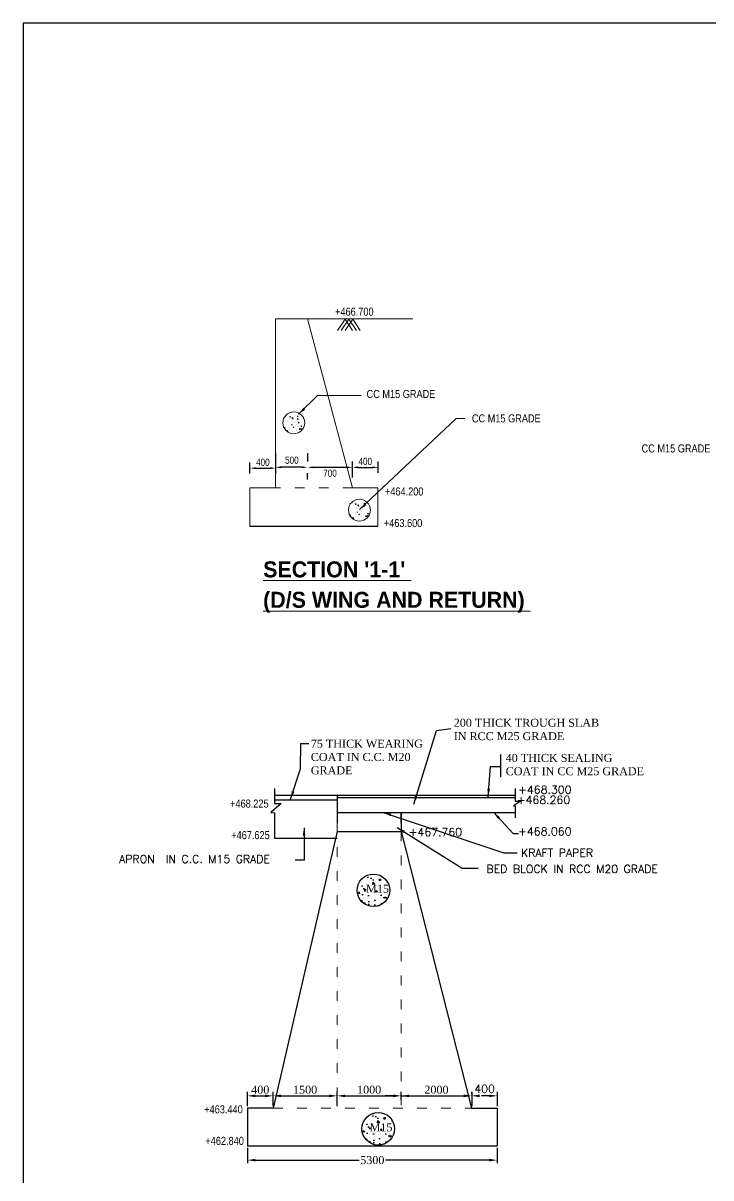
# Model space of a CAD drawing. Header units: millimetres. Extents: x 80 to 6605, y 46 to 2491.
# Drawn here: x 5550.8 to 5765.7, y 324.9 to 685.7 of the extents above; entities that cross this region are included whole.
import ezdxf

# ---------------------------------------------------------------- set-up
doc = ezdxf.new("R2010")
doc.units = ezdxf.units.MM
doc.linetypes.add('ACAD_ISO03W100', pattern=[30, 12, -18])
doc.layers.add('TEXT_GENERAL', color=4, linetype='Continuous')
doc.styles.add('ARIAL NARROW', font='ARIALN.TTF')
doc.styles.add('CITYBLUEPR', font='cityb___.ttf')
doc.styles.add('ROMANS', font='romans.shx', dxfattribs={"height": 2.5})
doc.styles.get("Standard").update_dxf_attribs({"font": 'times.ttf', "height": 2.5})
doc.styles.add('TNR_2.5', font='times.ttf', dxfattribs={"height": 2.5})
doc.dimstyles.new('ISO-25', dxfattribs={"dimtxt": 2.5, "dimasz": 2.5, "dimexe": 1.25, "dimexo": 0.625, "dimtad": 1, "dimlfac": 25, "dimtxsty": 'Standard', "dimcen": 2.5, "dimadec": 0, "dimazin": 0, "dimtfac": 1, "dimtmove": 0, "dimatfit": 3, "dimfxl": 1, "dimarcsym": 0})
doc.dimstyles.new('STANDARD$0', dxfattribs={"dimscale": 88.888889, "dimtxt": 0.02, "dimasz": 0.02, "dimexe": 0.1, "dimexo": 0.1, "dimgap": 0.09, "dimtad": 2, "dimtih": 1, "dimtoh": 1, "dimdec": 0, "dimzin": 1, "dimdsep": 46, "dimtxsty": 'Standard', "dimcen": 0.09, "dimadec": 0, "dimazin": 0, "dimtfac": 1, "dimtdec": 4, "dimtofl": 0, "dimtmove": 0, "dimatfit": 3, "dimfxl": 1, "dimtolj": 1, "dimtzin": 1, "dimarcsym": 0})
doc.dimstyles.new('STYLE_ESH', dxfattribs={"dimtxt": 2.5, "dimasz": 2.5, "dimexe": 1, "dimexo": 0.625, "dimtad": 0, "dimtih": 1, "dimtoh": 1, "dimdec": 0, "dimlfac": 100, "dimzin": 9, "dimdsep": 46, "dimtxsty": 'TNR_2.5', "dimcen": 2.5, "dimadec": 0, "dimazin": 2, "dimtfac": 1, "dimtdec": 0, "dimtofl": 0, "dimtmove": 2, "dimatfit": 3, "dimfxl": 1, "dimarcsym": 0})

# ---------------------------------------------------------------- blocks, each defined once
blk = doc.blocks.new('*D110')
at = {"color": 0, "lineweight": -2, "ltscale": 6, "transparency": 16777216}
for p, q in [((5620.92, 347.32), (5620.92, 351.79)), ((5623.42, 350.54), (5626.42, 350.54)), ((5628.92, 347.32), (5628.92, 351.79))]:
    blk.add_line(p, q, dxfattribs=at)
at = {"color": 0, "ltscale": 6, "transparency": 16777216}
for points in [[(5623.42, 350.96), (5623.42, 350.12), (5620.92, 350.54)], [(5626.42, 350.96), (5626.42, 350.12), (5628.92, 350.54)]]:
    blk.add_solid(points, dxfattribs=at)
at = {"layer": 'Defpoints', "color": 0, "ltscale": 6, "transparency": 16777216}
for p in [(5628.92, 350.54), (5620.92, 346.7), (5628.92, 346.7)]:
    blk.add_point(p, dxfattribs=at)
at = {"color": 0, "ltscale": 6, "transparency": 16777216, "insert": (5624.92, 352.44), "char_height": 2.5, "attachment_point": 5}
blk.add_mtext('400', dxfattribs=at)
blk = doc.blocks.new('*D111')
at = {"color": 0, "lineweight": -2, "ltscale": 6, "transparency": 16777216}
for p, q in [((5628.92, 347.32), (5628.92, 351.79)), ((5631.42, 350.54), (5646.42, 350.54)), ((5648.92, 349.25), (5648.92, 351.79))]:
    blk.add_line(p, q, dxfattribs=at)
at = {"color": 0, "ltscale": 6, "transparency": 16777216}
for points in [[(5631.42, 350.96), (5631.42, 350.12), (5628.92, 350.54)], [(5646.42, 350.96), (5646.42, 350.12), (5648.92, 350.54)]]:
    blk.add_solid(points, dxfattribs=at)
at = {"layer": 'Defpoints', "color": 0, "ltscale": 6, "transparency": 16777216}
for p in [(5648.92, 350.54), (5628.92, 346.7), (5648.92, 348.62)]:
    blk.add_point(p, dxfattribs=at)
at = {"color": 0, "ltscale": 6, "transparency": 16777216, "insert": (5638.92, 352.44), "char_height": 2.5, "attachment_point": 5}
blk.add_mtext('1500', dxfattribs=at)
blk = doc.blocks.new('*D112')
at = {"color": 0, "lineweight": -2, "ltscale": 6, "transparency": 16777216}
for p, q in [((5668.92, 351.04), (5668.92, 351.79)), ((5671.42, 350.54), (5688.5, 350.54)), ((5691, 351.17), (5691, 351.79))]:
    blk.add_line(p, q, dxfattribs=at)
at = {"color": 0, "ltscale": 6, "transparency": 16777216}
for points in [[(5671.42, 350.96), (5671.42, 350.12), (5668.92, 350.54)], [(5688.5, 350.96), (5688.5, 350.12), (5691, 350.54)]]:
    blk.add_solid(points, dxfattribs=at)
at = {"layer": 'Defpoints', "color": 0, "ltscale": 6, "transparency": 16777216}
for p in [(5668.92, 350.42), (5691, 350.54), (5691, 350.54)]:
    blk.add_point(p, dxfattribs=at)
at = {"color": 0, "ltscale": 6, "transparency": 16777216, "insert": (5679.96, 352.44), "char_height": 2.5, "attachment_point": 5}
blk.add_mtext('2000', dxfattribs=at)
blk = doc.blocks.new('*D136')
at = {"layer": 'Defpoints', "color": 0, "transparency": 16777216}
for p in [(5629.69, 546.91), (5629.69, 546.91), (5639.69, 546.91)]:
    blk.add_point(p, dxfattribs=at)
at = {"layer": 'TEXT_GENERAL', "color": 0, "lineweight": -2, "transparency": 16777216}
for p, q in [((5629.69, 551.36), (5629.69, 548.69)), ((5639.69, 551.36), (5639.69, 548.69)), ((5637.92, 546.91), (5631.47, 546.91))]:
    blk.add_line(p, q, dxfattribs=at)
at = {"layer": 'TEXT_GENERAL', "color": 0, "transparency": 16777216}
for points in [[(5631.47, 547.21), (5631.47, 546.62), (5629.69, 546.91)], [(5637.92, 547.21), (5637.92, 546.62), (5639.69, 546.91)]]:
    blk.add_solid(points, dxfattribs=at)
at = {"layer": 'TEXT_GENERAL', "color": 0, "lineweight": 9, "transparency": 16777216, "insert": (5634.79, 549.1), "char_height": 2.222, "attachment_point": 5, "style": 'ARIAL NARROW'}
blk.add_mtext('\\A1;500', dxfattribs=at)
blk = doc.blocks.new('*D134')
at = {"layer": 'Defpoints', "color": 0, "transparency": 16777216}
for p in [(5661.74, 546.88), (5653.7, 540.78), (5661.74, 540.78)]:
    blk.add_point(p, dxfattribs=at)
at = {"layer": 'TEXT_GENERAL', "color": 0, "lineweight": -2, "transparency": 16777216}
for p, q in [((5653.7, 545.22), (5653.7, 548.66)), ((5661.74, 545.22), (5661.74, 548.66)), ((5655.47, 546.88), (5659.97, 546.88))]:
    blk.add_line(p, q, dxfattribs=at)
at = {"layer": 'TEXT_GENERAL', "color": 0, "transparency": 16777216}
for points in [[(5655.47, 547.18), (5655.47, 546.59), (5653.7, 546.88)], [(5659.97, 547.18), (5659.97, 546.59), (5661.74, 546.88)]]:
    blk.add_solid(points, dxfattribs=at)
at = {"layer": 'TEXT_GENERAL', "color": 0, "lineweight": 9, "transparency": 16777216, "insert": (5657.72, 548.73), "char_height": 2.222, "attachment_point": 5, "style": 'ARIAL NARROW'}
blk.add_mtext('\\A1;400', dxfattribs=at)
blk = doc.blocks.new('*D133')
at = {"layer": 'Defpoints', "color": 0, "transparency": 16777216}
for p in [(5639.71, 547.54), (5639.71, 546.88), (5653.7, 548.18)]:
    blk.add_point(p, dxfattribs=at)
at = {"layer": 'TEXT_GENERAL', "color": 0, "lineweight": -2, "transparency": 16777216}
for p, q in [((5639.71, 543.09), (5639.71, 545.11)), ((5651.92, 546.88), (5641.49, 546.88)), ((5653.7, 543.74), (5653.7, 545.11))]:
    blk.add_line(p, q, dxfattribs=at)
at = {"layer": 'TEXT_GENERAL', "color": 0, "transparency": 16777216}
for points in [[(5641.49, 547.18), (5641.49, 546.59), (5639.71, 546.88)], [(5651.92, 547.18), (5651.92, 546.59), (5653.7, 546.88)]]:
    blk.add_solid(points, dxfattribs=at)
at = {"layer": 'TEXT_GENERAL', "color": 0, "lineweight": 9, "transparency": 16777216, "insert": (5646.7, 545.04), "char_height": 2.222, "attachment_point": 5, "style": 'ARIAL NARROW'}
blk.add_mtext('\\A1;700', dxfattribs=at)
blk = doc.blocks.new('*D135')
at = {"layer": 'Defpoints', "color": 0, "transparency": 16777216}
for p in [(5629.74, 546.63), (5621.69, 540.52), (5629.74, 540.52)]:
    blk.add_point(p, dxfattribs=at)
at = {"layer": 'TEXT_GENERAL', "color": 0, "lineweight": -2, "transparency": 16777216}
for p, q in [((5621.69, 544.97), (5621.69, 548.41)), ((5629.74, 544.97), (5629.74, 548.41)), ((5623.47, 546.63), (5627.97, 546.63))]:
    blk.add_line(p, q, dxfattribs=at)
at = {"layer": 'TEXT_GENERAL', "color": 0, "transparency": 16777216}
for points in [[(5623.47, 546.93), (5623.47, 546.33), (5621.69, 546.63)], [(5627.97, 546.93), (5627.97, 546.33), (5629.74, 546.63)]]:
    blk.add_solid(points, dxfattribs=at)
at = {"layer": 'TEXT_GENERAL', "color": 0, "lineweight": 9, "transparency": 16777216, "insert": (5625.72, 548.47), "char_height": 2.222, "attachment_point": 5, "style": 'ARIAL NARROW'}
blk.add_mtext('\\A1;400', dxfattribs=at)
blk = doc.blocks.new('*D148')
at = {"color": 0, "lineweight": -2, "transparency": 16777216}
for p, q in [((5620.92, 334.35), (5620.92, 329.46)), ((5698.92, 334.35), (5698.92, 329.46)), ((5623.42, 330.46), (5655.76, 330.46)), ((5696.42, 330.46), (5664.08, 330.46))]:
    blk.add_line(p, q, dxfattribs=at)
at = {"color": 0, "transparency": 16777216}
for points in [[(5623.42, 330.88), (5623.42, 330.04), (5620.92, 330.46)], [(5696.42, 330.88), (5696.42, 330.04), (5698.92, 330.46)]]:
    blk.add_solid(points, dxfattribs=at)
at = {"layer": 'Defpoints', "color": 0, "transparency": 16777216}
for p in [(5620.92, 334.97), (5698.92, 334.97), (5698.92, 330.46)]:
    blk.add_point(p, dxfattribs=at)
at = {"color": 0, "transparency": 16777216, "insert": (5659.92, 330.46), "char_height": 2.5, "attachment_point": 5, "style": 'TNR_2.5'}
blk.add_mtext('5300', dxfattribs=at)
blk = doc.blocks.new('*D253')
at = {"color": 0, "lineweight": -2, "ltscale": 6, "transparency": 16777216}
for p, q in [((5648.92, 347.32), (5648.92, 351.79)), ((5651.42, 350.54), (5666.42, 350.54)), ((5668.92, 349.25), (5668.92, 351.79))]:
    blk.add_line(p, q, dxfattribs=at)
at = {"color": 0, "ltscale": 6, "transparency": 16777216}
for points in [[(5651.42, 350.96), (5651.42, 350.12), (5648.92, 350.54)], [(5666.42, 350.96), (5666.42, 350.12), (5668.92, 350.54)]]:
    blk.add_solid(points, dxfattribs=at)
at = {"layer": 'Defpoints', "color": 0, "ltscale": 6, "transparency": 16777216}
for p in [(5668.92, 350.54), (5648.92, 346.7), (5668.92, 348.62)]:
    blk.add_point(p, dxfattribs=at)
at = {"color": 0, "ltscale": 6, "transparency": 16777216, "insert": (5658.92, 352.44), "char_height": 2.5, "attachment_point": 5}
blk.add_mtext('1000', dxfattribs=at)

msp = doc.modelspace()

# ---------------------------------------------------------------- hatches: boundary and pattern name
h = msp.add_hatch()
h.set_pattern_fill('AR-CONC', color=0, scale=0.03, style=0)
h.set_pattern_definition([(130, (5744.1986, 308.711), (-5.46554, -0.47817), [0.5715, -6.2865]), (185, (5744.1986, 308.711), (1.05728, 5.7317), [0.4572, -5.0292]), (79.549, (5743.743, 308.671), (-4.40828, 5.2535), [0.4857, -5.3427]), (133.816, (5744.1986, 310.235), (-8.13237, -1.26127), [0.85725, -9.42975]), (83.3644, (5743.521, 310.13), (-7.12213, 7.42277), [0.72855, -8.01405]), (188.816, (5744.199, 310.235), (-7.12214, 7.42275), [0.6858, -7.5438]), (159, (5743.4366, 309.854), (-4.54845, -3.06797), [0.5715, -6.2865]), (214, (5743.4366, 309.854), (-1.85406, 5.52564), [0.4572, -5.0292]), (108.5486, (5743.0576, 309.598), (-6.4025, 2.45769), [0.4857, -5.3427]), (142.5, (5744.1986, 308.711), (-0.092658, 2.53665), [0, -4.96824, 0, -5.1054, 0, -5.04825]), (172.5, (5744.1986, 308.711), (-2.00459, 3.005417), [0, -2.91084, 0, -4.85394, 0, -1.92405]), (212.5, (5745.8978, 308.711), (-4.067718, -0.171862), [0, -1.905, 0, -5.9436, 0, -7.8867]), (222.5, (5746.66, 308.711), (-4.443875, 0.762795), [0, -2.4765, 0, -3.94716, 0, -5.6007])])
h.paths.add_polyline_path([(5656.0577, 417.61966, -0.346392158), (5662.0577, 419.51655), (5662.0577, 409.99814, -0.346392158), (5656.0577, 411.89502)])
h.paths.add_polyline_path([(5662.0577, 419.51655, -0.312101352), (5665.34901, 414.75734, -0.312101352), (5662.0577, 409.99814)])
h.paths.add_polyline_path([(5655.17592, 414.75734, -0.150541428), (5656.0577, 417.61966), (5656.0577, 411.89502, -0.150541428)])
h = msp.add_hatch()
h.set_pattern_fill('AR-CONC', color=0, scale=0.03, style=0)
h.set_pattern_definition([(130, (5745.707, 234.2058), (-5.46554, -0.47817), [0.5715, -6.2865]), (185, (5745.707, 234.206), (1.05728, 5.7317), [0.4572, -5.0292]), (79.549, (5745.2516, 234.166), (-4.40828, 5.2535), [0.4857, -5.3427]), (133.816, (5745.707, 235.73), (-8.13237, -1.26127), [0.85725, -9.42975]), (83.3644, (5745.029, 235.625), (-7.12213, 7.42277), [0.72855, -8.01405]), (188.816, (5745.707, 235.73), (-7.12214, 7.42275), [0.6858, -7.5438]), (159, (5744.945, 235.3488), (-4.54845, -3.06797), [0.5715, -6.2865]), (214, (5744.945, 235.349), (-1.85406, 5.52564), [0.4572, -5.0292]), (108.5486, (5744.566, 235.093), (-6.4025, 2.45769), [0.4857, -5.3427]), (142.5, (5745.707, 234.2058), (-0.092658, 2.53665), [0, -4.96824, 0, -5.1054, 0, -5.04825]), (172.5, (5745.707, 234.2058), (-2.00459, 3.005417), [0, -2.91084, 0, -4.85394, 0, -1.92405]), (212.5, (5747.4063, 234.2058), (-4.067718, -0.171862), [0, -1.905, 0, -5.9436, 0, -7.8867]), (222.5, (5748.1683, 234.2058), (-4.443875, 0.762795), [0, -2.4765, 0, -3.94716, 0, -5.6007])])
h.paths.add_polyline_path([(5657.56613, 343.11451, -0.346392158), (5663.56613, 345.01139), (5663.56613, 335.49298, -0.346392158), (5657.56613, 337.38987)])
h.paths.add_polyline_path([(5663.56613, 345.01139, -0.312101352), (5666.85744, 340.25219, -0.312101352), (5663.56613, 335.49298)])
h.paths.add_polyline_path([(5656.68435, 340.25219, -0.150541428), (5657.56613, 343.11451), (5657.56613, 337.38987, -0.150541428)])

# ---------------------------------------------------------------- linework, layer by layer
at = {"color": 0}
for p, q in [((5550.81445, 685.66503), (5550.81445, 95.66503)), ((6440.81445, 685.66503), (5550.81445, 685.66503)), ((5642.94817, 569.42662), (5656.41977, 569.3771)), ((5621.69483, 528.52174), (5661.69483, 528.50024)), ((5699.93578, 457.21143), (5700.01132, 450.11464)), ((5668.92186, 439.0996), (5668.92186, 433.0996)), ((5648.92186, 433.0996), (5628.92186, 346.6996)), ((5690.92186, 346.6996), (5698.92186, 346.6996)), ((5698.92186, 346.6996), (5698.92186, 334.97233)), ((5620.92186, 334.97233), (5698.92186, 334.97233))]:
    msp.add_line(p, q, dxfattribs=at)
at = {"color": 0, "ltscale": 6}
for p, q in [((5629.39735, 446.53134), (5629.39735, 441.90052)), ((5629.39735, 444.4996), (5704.50495, 444.4996)), ((5648.92186, 444.4996), (5648.92186, 435.6996)), ((5704.50495, 446.50477), (5704.50495, 442.64744)), ((5631.45704, 441.90052), (5628.24628, 439.07057)), ((5629.39735, 442.9996), (5648.92186, 442.9996)), ((5629.39735, 441.90052), (5631.45704, 441.90052)), ((5648.92186, 443.6996), (5704.50495, 443.6996)), ((5706.25958, 442.64744), (5704.01309, 441.11875)), ((5704.01309, 441.11875), (5704.50495, 441.11875)), ((5704.50495, 442.64744), (5706.25958, 442.64744)), ((5704.50495, 441.11875), (5704.50495, 437.35624)), ((5628.24628, 439.07057), (5629.39735, 438.97876)), ((5629.39735, 438.97876), (5629.39735, 430.9996)), ((5648.92186, 439.0996), (5704.50495, 439.0996)), ((5668.92186, 435.6996), (5668.92186, 439.0996)), ((5648.92186, 433.0996), (5668.92186, 433.0996)), ((5668.92186, 433.0996), (5690.92186, 346.6996)), ((5629.39735, 430.9996), (5648.92186, 430.9996)), ((5666.42186, 350.54094), (5663.92186, 350.54094)), ((5668.92186, 351.16594), (5668.92186, 351.79094)), ((5668.92186, 350.54094), (5674.08258, 350.54094)), ((5682.92186, 350.54094), (5683.08258, 350.54094)), ((5691.06555, 347.3246), (5691.06555, 351.79094)), ((5692.00091, 350.54094), (5691.84019, 350.54094)), ((5696.50091, 350.54094), (5694.00091, 350.54094)), ((5699.00091, 347.3246), (5699.00091, 351.79094)), ((5628.92186, 346.6996), (5620.92186, 346.6996)), ((5620.92186, 346.6996), (5620.92186, 334.6996))]:
    msp.add_line(p, q, dxfattribs=at)
at = {"color": 0}
for centre in [(5660.26246, 414.75734), (5661.7709, 340.25219)]:
    msp.add_circle(centre, 5.08654, dxfattribs=at)
at = {"color": 0, "ltscale": 6}
for points in [[(5666.42186, 350.95761), (5666.42186, 350.12428), (5668.92186, 350.54094)], [(5693.50091, 350.95761), (5693.50091, 350.12428), (5691.00091, 350.54094)], [(5696.50091, 350.95761), (5696.50091, 350.12428), (5699.00091, 350.54094)]]:
    msp.add_solid(points, dxfattribs=at)
at = {"layer": 'TEXT_GENERAL', "color": 0, "lineweight": 9}
for p, q in [((5629.7037, 593.32217), (5629.69483, 540.52217)), ((5629.7037, 593.32217), (5672.54297, 593.32217)), ((5629.7037, 593.32217), (5672.54297, 593.32217)), ((5653.69483, 540.52562), (5639.7037, 593.32217)), ((5651.39509, 593.20521), (5649.04235, 589.60059)), ((5651.39509, 593.19588), (5649.04235, 589.59127)), ((5652.58926, 593.20521), (5650.23652, 589.60059)), ((5652.58926, 593.19588), (5650.23652, 589.59127)), ((5651.39509, 593.19588), (5653.74783, 589.59127)), ((5653.78342, 593.20521), (5651.43068, 589.60059)), ((5653.78342, 593.19588), (5651.43068, 589.59127)), ((5652.58926, 593.20521), (5654.942, 589.60059)), ((5652.58926, 593.19588), (5654.942, 589.59127)), ((5653.78342, 593.20521), (5656.13616, 589.60059)), ((5653.78342, 593.19588), (5656.13616, 589.59127)), ((5634.10514, 562.55007), (5634.1492, 562.78889)), ((5634.33313, 562.57594), (5634.14945, 562.79484)), ((5636.01243, 562.95175), (5636.01243, 562.95175)), ((5636.48046, 562.92355), (5636.48046, 562.92355)), ((5636.57572, 562.78918), (5636.60799, 562.96414)), ((5636.80542, 562.81481), (5636.57769, 562.79488)), ((5636.80371, 562.81503), (5636.67859, 562.96414)), ((5632.69779, 559.11721), (5632.51411, 559.33611)), ((5633.19316, 560.17048), (5633.19316, 560.17048)), ((5633.37134, 562.31904), (5633.37134, 562.31904)), ((5633.41767, 561.05071), (5633.41767, 561.05071)), ((5633.83937, 561.96285), (5633.83937, 561.96285)), ((5634.33485, 562.57572), (5634.10712, 562.5558)), ((5634.14293, 560.12428), (5634.14293, 560.12428)), ((5634.42346, 561.17665), (5634.42346, 561.17665)), ((5634.45451, 560.02114), (5634.45451, 560.02114)), ((5634.55735, 561.61842), (5634.55735, 561.61842)), ((5634.74039, 560.0616), (5634.68635, 560.22267)), ((5634.9302, 560.18907), (5634.74068, 560.06124)), ((5634.92993, 560.18966), (5634.84395, 560.22267)), ((5635.22708, 562.11368), (5634.88824, 562.06112)), ((5634.88884, 562.06274), (5634.93094, 562.42457)), ((5635.22793, 562.11612), (5634.93118, 562.4254)), ((5635.2026, 559.33039), (5635.24665, 559.56921)), ((5635.43229, 559.35608), (5635.20456, 559.33616)), ((5635.43056, 559.3563), (5635.24688, 559.57519)), ((5635.28234, 561.77288), (5635.28234, 561.77288)), ((5635.32753, 562.05077), (5635.32753, 562.05077)), ((5635.37386, 560.78245), (5635.37386, 560.78245)), ((5635.59937, 559.8537), (5635.59937, 559.8537)), ((5635.65399, 560.7508), (5635.65399, 560.7508)), ((5636.03099, 560.10714), (5636.03099, 560.10714)), ((5636.17678, 560.21021), (5636.17678, 560.21021)), ((5636.23614, 561.64731), (5636.23614, 561.64731)), ((5636.41426, 559.63974), (5636.41426, 559.63974)), ((5636.45732, 561.26258), (5636.45732, 561.26258)), ((5636.59194, 561.87936), (5636.51469, 562.1096)), ((5636.78149, 562.00743), (5636.51472, 562.10983)), ((5636.5171, 561.23702), (5636.5171, 561.23702)), ((5636.78175, 562.00683), (5636.59223, 561.879)), ((5636.78015, 559.66373), (5636.78015, 559.66373)), ((5636.84723, 560.72793), (5636.89128, 560.96675)), ((5637.07693, 560.7536), (5636.8492, 560.73368)), ((5637.0752, 560.75382), (5636.89152, 560.97272)), ((5636.908, 560.6966), (5636.908, 560.6966)), ((5636.92172, 560.97991), (5636.92172, 560.97991)), ((5637.04421, 561.76511), (5637.04421, 561.76511)), ((5637.67317, 559.5695), (5637.71722, 559.80832)), ((5637.90287, 559.59517), (5637.67514, 559.57524)), ((5637.90114, 559.59538), (5637.71746, 559.81428)), ((5637.73395, 559.53816), (5637.73395, 559.53816)), ((5637.74767, 559.82148), (5637.74767, 559.82148)), ((5688.79326, 562.18667), (5686.09888, 562.18667)), ((5632.69953, 559.11699), (5632.4718, 559.09707)), ((5633.24166, 558.79335), (5633.24166, 558.79335)), ((5633.65768, 558.11092), (5633.31883, 558.05837)), ((5633.31944, 558.06), (5633.36153, 558.42183)), ((5633.65853, 558.11338), (5633.36177, 558.42267)), ((5634.12112, 559.10708), (5634.12112, 559.10708)), ((5634.19546, 558.66778), (5634.19546, 558.66778)), ((5634.88486, 558.17738), (5634.88486, 558.17738)), ((5636.07732, 558.83881), (5636.07732, 558.83881)), ((5636.33948, 558.35099), (5636.33948, 558.35099)), ((5636.65653, 558.26331), (5636.65653, 558.26331)), ((5637.46168, 558.74156), (5637.12283, 558.68901)), ((5637.12344, 558.69063), (5637.16553, 559.05247)), ((5637.46253, 558.74402), (5637.16577, 559.0533)), ((5637.67945, 558.83276), (5637.6022, 559.063)), ((5637.86899, 558.96082), (5637.60222, 559.06322)), ((5637.86926, 558.96023), (5637.67974, 558.83239)), ((5637.78245, 558.16102), (5637.78245, 558.16102)), ((5637.79399, 558.55315), (5637.79399, 558.55315)), ((5621.69483, 540.52217), (5629.69483, 540.52217)), ((5621.69483, 540.52217), (5621.69483, 528.52174)), ((5653.69483, 540.51814), (5661.69483, 540.50043)), ((5661.69483, 540.51814), (5661.69483, 528.50024)), ((5654.6184, 535.29707), (5654.66245, 535.53589)), ((5654.8481, 535.32272), (5654.62037, 535.30279)), ((5654.84638, 535.32294), (5654.66271, 535.54183)), ((5654.93672, 533.92364), (5654.93672, 533.92364)), ((5655.07061, 534.36541), (5655.07061, 534.36541)), ((5655.74034, 534.86067), (5655.40149, 534.80812)), ((5655.4021, 534.80973), (5655.44419, 535.17157)), ((5655.74119, 534.86312), (5655.44443, 535.1724)), ((5655.7956, 534.51987), (5655.7956, 534.51987)), ((5655.84079, 534.79777), (5655.84079, 534.79777)), ((5656.52568, 535.69874), (5656.52568, 535.69874)), ((5656.74939, 534.3943), (5656.74939, 534.3943)), ((5656.97058, 534.00957), (5656.97058, 534.00957)), ((5657.36739, 534.62636), (5657.29013, 534.85659)), ((5657.55693, 534.75442), (5657.29016, 534.85683)), ((5657.29255, 533.98401), (5657.29255, 533.98401)), ((5657.35116, 535.53617), (5657.38343, 535.71113)), ((5657.58087, 535.5618), (5657.35314, 535.54188)), ((5657.55719, 534.75383), (5657.36768, 534.626)), ((5657.57915, 535.56202), (5657.45404, 535.71113)), ((5657.81965, 534.51211), (5657.81965, 534.51211)), ((5652.62232, 532.78535), (5652.62232, 532.78535)), ((5652.70992, 532.09798), (5652.70992, 532.09798)), ((5652.94872, 533.52392), (5652.94872, 533.52392)), ((5652.9831, 531.83829), (5653.02715, 532.07711)), ((5653.21279, 531.86399), (5652.98506, 531.84407)), ((5653.21104, 531.86421), (5653.02737, 532.0831)), ((5653.70642, 532.91748), (5653.70642, 532.91748)), ((5653.75492, 531.54034), (5653.75492, 531.54034)), ((5654.17094, 530.85792), (5653.83209, 530.80536)), ((5653.83269, 530.80699), (5653.87479, 531.16883)), ((5654.17178, 530.86038), (5653.87503, 531.16966)), ((5654.63438, 531.85407), (5654.63438, 531.85407)), ((5654.65618, 532.87128), (5654.65618, 532.87128)), ((5654.70871, 531.41477), (5654.70871, 531.41477)), ((5654.96776, 532.76813), (5654.96776, 532.76813)), ((5655.25364, 532.8086), (5655.1996, 532.96966)), ((5655.44345, 532.93606), (5655.25394, 532.80823)), ((5655.44318, 532.93666), (5655.3572, 532.96966)), ((5655.39811, 530.92438), (5655.39811, 530.92438)), ((5655.71585, 532.07739), (5655.7599, 532.31621)), ((5655.94555, 532.10308), (5655.71782, 532.08315)), ((5655.94381, 532.10329), (5655.76014, 532.32219)), ((5655.88712, 533.52944), (5655.88712, 533.52944)), ((5656.11263, 532.6007), (5656.11263, 532.6007)), ((5656.16725, 533.49779), (5656.16725, 533.49779)), ((5656.54424, 532.85413), (5656.54424, 532.85413)), ((5656.59057, 531.58581), (5656.59057, 531.58581)), ((5656.69004, 532.95721), (5656.69004, 532.95721)), ((5657.11492, 531.09799), (5657.11492, 531.09799)), ((5657.1897, 532.38674), (5657.1897, 532.38674)), ((5657.43197, 531.01031), (5657.43197, 531.01031)), ((5657.55559, 532.41073), (5657.55559, 532.41073)), ((5658.23712, 531.48856), (5657.89827, 531.43601)), ((5657.89888, 531.43763), (5657.94097, 531.79946)), ((5658.23797, 531.49101), (5657.94121, 531.8003)), ((5658.45489, 531.57976), (5658.37764, 531.80999)), ((5658.64443, 531.70781), (5658.37766, 531.81022)), ((5658.44861, 532.31649), (5658.49266, 532.55532)), ((5658.67831, 532.34216), (5658.45058, 532.32224)), ((5658.6447, 531.70722), (5658.45518, 531.57939)), ((5658.67658, 532.34238), (5658.49291, 532.56128)), ((5658.50939, 532.28516), (5658.50939, 532.28516)), ((5658.52311, 532.56847), (5658.52311, 532.56847)), ((5658.55789, 530.90802), (5658.55789, 530.90802)), ((5658.56944, 531.30015), (5658.56944, 531.30015))]:
    msp.add_line(p, q, dxfattribs=at)
at = {"layer": 'TEXT_GENERAL', "color": 0, "linetype": 'ACAD_ISO03W100', "lineweight": 9, "ltscale": 0.25}
for p, q in [((5659.7037, 593.32217), (5629.7037, 593.32217)), ((5659.7037, 593.32217), (5629.7037, 593.32217)), ((5653.69483, 540.51814), (5629.69483, 540.52217)), ((5648.92186, 435.6996), (5648.92186, 346.6996)), ((5668.92186, 433.0996), (5668.92186, 346.6996)), ((5628.92186, 346.6996), (5691.06555, 346.6996))]:
    msp.add_line(p, q, dxfattribs=at)
at = {"layer": 'TEXT_GENERAL', "color": 0, "lineweight": 9}
for centre in [(5635.37386, 560.78245), (5655.88712, 533.52944)]:
    msp.add_circle(centre, 3.41915, dxfattribs=at)

# ---------------------------------------------------------------- texts
at = {"color": 0, "style": 'ROMANS'}
for s, p in [('+468.300', (5705.43439, 444.92659)), ('+468.260', (5705.02933, 441.75434)), ('+467.760', (5671.24025, 431.69947)), ('+468.060', (5705.43439, 431.91002)), ('APRON  IN C.C. M15 GRADE', (5580.80404, 423.2759))]:
    msp.add_text(s, height=2.5, dxfattribs=at).set_placement(p)
at = {"color": 0, "char_height": 2.5, "style": 'ROMANS'}
for s, insert, attachment_point in [('{\\fTimes New Roman|b0|i0|c0|p18;200 THICK TROUGH SLAB\\PIN RCC M25 GRADE}', (5685.36204, 468.33452), 1), ('{\\fTimes New Roman|b0|i0|c0|p18;40 THICK SEALING\\PCOAT IN CC M25 GRADE}', (5701.58715, 457.36612), 1), ('{\\Fsimplex.shx;BED BLOCK} {\\Fsimplex.shx;IN RCC M20} {\\Fsimplex.shx;GRADE}', (5695.57597, 420.16579), 7)]:
    msp.add_mtext(s, dxfattribs=dict(at, insert=insert, attachment_point=attachment_point))
at = {"color": 0, "char_height": 2.5}
for s, insert, width, attachment_point, style in [('75 THICK WEARING COAT IN C.C. M20 GRADE', (5640.70525, 461.81833), 42.7777778, 1, 'TNR_2.5'), ('{\\Fsimplex.shx|c0;KRAFT PAPER}', (5706.38696, 425.22663), 160.8961, 7, 'ROMANS')]:
    msp.add_mtext(s, dxfattribs=dict(at, insert=insert, width=width, attachment_point=attachment_point, style=style))
at = {"color": 0, "char_height": 2.5, "width": 33.227, "attachment_point": 3}
for insert in [(5665.11312, 416.46636), (5666.20623, 341.96121)]:
    msp.add_mtext(' M15', dxfattribs=dict(at, insert=insert))
at = {"color": 0, "ltscale": 6, "insert": (5695.00091, 352.7319), "char_height": 2.5, "attachment_point": 5, "style": 'ROMANS'}
msp.add_mtext('400', dxfattribs=at)
at = {"layer": 'TEXT_GENERAL', "color": 0, "lineweight": 9}
for s, height, style, p in [('+466.700', 2.5, 'ARIAL NARROW', (5648.29171, 594.25932)), ('CC M15 GRADE', 2.5, 'ARIAL NARROW', (5658.12901, 568.55357)), ('CC M15 GRADE', 2.5, 'ARIAL NARROW', (5691.03766, 560.93033)), ('CC M15 GRADE', 2.5, 'ARIAL NARROW', (5744.05458, 551.54428)), ('+464.200', 2.5, 'ARIAL NARROW', (5663.87405, 538.094)), ('+463.600', 2.5, 'ARIAL NARROW', (5663.52189, 528.24043)), ("%%USECTION '1-1' ", 5, 'CITYBLUEPR', (5625.81609, 512.51063)), ('%%U(D/S WING AND RETURN) ', 5, 'CITYBLUEPR', (5625.81609, 503.00445)), ('+468.225', 2.5, 'ARIAL NARROW', (5615.49064, 440.59336)), ('+467.625', 2.5, 'ARIAL NARROW', (5615.8428, 430.73979)), ('+463.440', 2.5, 'ARIAL NARROW', (5607.41206, 345.0762)), ('+462.840', 2.5, 'ARIAL NARROW', (5607.76422, 335.22263))]:
    msp.add_text(s, height=height, dxfattribs=dict(at, style=style)).set_placement(p)

# ---------------------------------------------------------------- dimensions: what is measured, and where the dimension line sits
at = {"color": 0, "ltscale": 6}
for base, p1, p2, text, picture, middle in [((5628.92186, 350.54094), (5620.92186, 346.6996), (5628.92186, 346.6996), '400', '*D110', (5624.92186, 352.43757)), ((5691.00091, 350.54094), (5668.92186, 350.41918), (5691.00091, 350.54094), '2000', '*D112', (5679.96139, 352.43757))]:
    dim = msp.add_linear_dim(base=base, p1=p1, p2=p2, text=text, dimstyle='ISO-25', dxfattribs=at)
    dim.commit()
    dim.dimension.update_dxf_attribs({"geometry": picture, "text_midpoint": middle})
for base, p1, p2, text, picture, middle in [((5648.92186, 350.54094), (5628.92186, 346.6996), (5648.92186, 348.62027), '1500', '*D111', (5638.92186, 352.43757)), ((5668.92186, 350.54094), (5648.92186, 346.6996), (5668.92186, 348.62027), '1000', '*D253', (5658.92186, 352.43757))]:
    dim = msp.add_linear_dim(base=base, p1=p1, p2=p2, text=text, dimstyle='ISO-25', override={"dimtmove": 1}, dxfattribs=at)
    dim.commit()
    dim.dimension.update_dxf_attribs({"geometry": picture, "text_midpoint": middle})
at = {"color": 0}
dim = msp.add_linear_dim(base=(5698.92186, 330.46055), p1=(5620.92186, 334.97233), p2=(5698.92186, 334.97233), text='5300', dimstyle='STYLE_ESH', dxfattribs=at)
dim.commit()
dim.dimension.update_dxf_attribs({"geometry": '*D148', "text_midpoint": (5659.92186, 330.46055)})
at = {"layer": 'TEXT_GENERAL', "color": 0, "lineweight": 9}
for base, p1, p2, text, picture, middle in [((5629.7432, 546.62912), (5621.69483, 540.52217), (5629.7432, 540.52217), '400', '*D135', (5625.71901, 548.47483)), ((5661.74448, 546.88314), (5653.69612, 540.77619), (5661.74448, 540.77619), '400', '*D134', (5657.7203, 548.72886)), ((5639.71074, 546.88314), (5653.69612, 548.17966), (5639.71074, 547.53649), '700', '*D133', (5646.70343, 545.03742))]:
    dim = msp.add_linear_dim(base=base, p1=p1, p2=p2, angle=180, text=text, dimstyle='STANDARD$0', override={"dimtxt": 0.025, "dimexe": 0.02, "dimexo": 0.05, "dimgap": 0.008, "dimtxsty": 'ARIAL NARROW', "dimtmove": 2}, dxfattribs=at)
    dim.commit()
    dim.dimension.update_dxf_attribs({"geometry": picture, "text_midpoint": middle})
dim = msp.add_linear_dim(base=(5629.69483, 546.91307), p1=(5639.69483, 546.91307), p2=(5629.69483, 546.91307), angle=180, text='500', dimstyle='STANDARD$0', override={"dimtxt": 0.025, "dimexe": 0.02, "dimexo": 0.05, "dimgap": 0.008, "dimtxsty": 'ARIAL NARROW', "dimtmove": 2}, dxfattribs=at)
dim.commit()
dim.dimension.update_dxf_attribs({"geometry": '*D136', "text_midpoint": (5634.79174, 549.09584), "dimtype": 160})

# ---------------------------------------------------------------- leaders
at = {"color": 0, "annotation_type": 0, "has_hookline": 1, "hookline_direction": 0}
for points, dimstyle, text_width in [([(5672.89566, 441.70713), (5679.95914, 464.67487), (5684.46054, 465.33473)], 'ISO-25', 44.1186), ([(5634.40011, 443.24616), (5637.44798, 452.65947), (5637.58025, 460.56833), (5640.08025, 460.56833)], 'STYLE_ESH', 34.05371)]:
    msp.add_leader(points, dimstyle=dimstyle, override={"dimgap": 0.625, "dimtad": 0}, dxfattribs=dict(at, text_width=text_width))
at = {"color": 0}
msp.add_leader([(5696.07815, 443.9408), (5696.83831, 453.43654), (5699.93578, 453.43654)], dimstyle='ISO-25', override={"dimgap": 0.625, "dimtad": 0}, dxfattribs=at)
at = {"color": 0, "ltscale": 6}
for points in [[(5663.33065, 439.0996), (5700.99427, 426.42682), (5705.19898, 426.42682)], [(5697.80698, 439.13844), (5703.89553, 432.47494), (5705.55603, 432.47494)], [(5667.66692, 434.34895), (5688.03586, 421.69671), (5692.99046, 421.69671)]]:
    msp.add_leader(points, dimstyle='ISO-25', override={"dimgap": 0.625, "dimtad": 0}, dxfattribs=at)
at = {"color": 0, "ltscale": 0.5}
msp.add_leader([(5638.59115, 434.28229), (5638.59115, 424.21395), (5635.82031, 424.21395)], dimstyle='ISO-25', override={"dimgap": 0.625, "dimtad": 0}, dxfattribs=at)
at = {"layer": 'TEXT_GENERAL', "color": 0, "lineweight": 9}
for points in [[(5636.90827, 563.44988), (5642.94817, 569.42662)], [(5655.94886, 533.67016), (5686.09888, 562.18667)]]:
    msp.add_leader(points, dimstyle='ISO-25', override={"dimgap": 0.625, "dimtad": 0}, dxfattribs=at)

doc.saveas('drawing.dxf')
